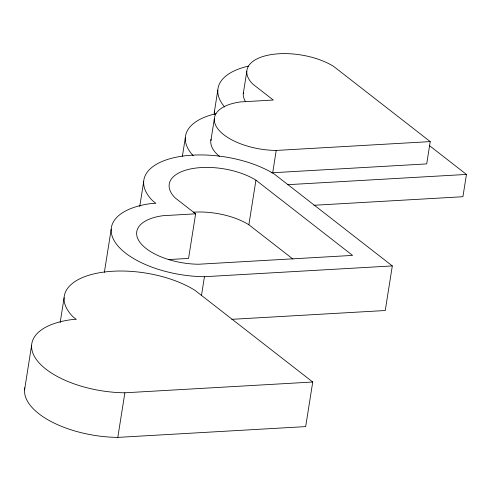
<?xml version="1.0" encoding="UTF-8"?>
<svg xmlns="http://www.w3.org/2000/svg" width="491" height="491" viewBox="0 0 491 491"><rect width="100%" height="100%" fill="white"/><g stroke="black" fill="none" stroke-linecap="round" stroke-linejoin="round"><path stroke-width="0.74" d="M24.55 389.94L31.614 345.345M60.141 322.697L64.094 297.755M104.368 272.339L111.193 229.26M139.726 206.607L143.673 181.67M117.809 437.389L124.874 392.794L312.736 382.016L305.672 426.605L117.809 437.389A76.486 35.555 9 0 1 24.814 387.816M182.382 156.341L185.328 137.762M195.627 213.831L163.006 215.702A50.769 23.599 9 0 0 139.935 242.315A50.769 23.599 9 0 0 198.554 264.238L352.569 255.4L255.934 180.172A50.769 23.599 9 0 0 189.919 169.082A50.769 23.599 9 0 0 175.158 197.898L195.627 213.831L188.562 258.419L168.843 259.555M214.279 112.464L217.808 90.166M214.315 118.945L210.786 141.242A50.769 23.599 9 0 0 219.434 156.359M201.457 295.6L204.452 276.709L392.315 265.926L385.251 310.521L231.752 319.328M243.266 93.652L246.795 71.355M292.961 259.082L248.869 224.761L255.934 180.172M272.689 172.74L276.218 150.442L430.233 141.604L426.704 163.902L272.689 172.74A50.769 23.599 9 0 1 271.271 172.715M429.576 145.723L466.45 174.428L462.921 196.725L314.001 205.269M287.751 184.684L466.45 174.428M430.233 141.604L333.598 66.377A50.769 23.599 9 0 0 267.583 55.287A50.769 23.599 9 0 0 252.822 84.102L273.291 100.035L240.67 101.907A50.769 23.599 9 0 0 217.599 128.519A50.769 23.599 9 0 0 276.218 150.442M392.315 265.926L274.438 174.164A76.486 35.555 9 0 0 174.986 157.458A76.486 35.555 9 0 0 152.756 200.868L155.88 203.305L150.897 203.587A76.486 35.555 9 0 0 116.14 243.677A76.486 35.555 9 0 0 204.452 276.709M312.736 382.016L194.859 290.255A76.486 35.555 9 0 0 95.407 273.548A76.486 35.555 9 0 0 73.171 316.953L76.301 319.389L71.318 319.678A76.486 35.555 9 0 0 36.561 359.768A76.486 35.555 9 0 0 124.874 392.794M193.313 212.21A50.769 23.599 9 0 1 248.869 224.761M224.682 107.001A76.486 35.555 9 0 1 248.391 66.125M193.27 155.782A76.486 35.555 9 0 1 215.911 113.716M210.848 140.561A50.769 23.599 9 0 1 211.099 139.211M245.561 101.76A50.769 23.599 9 0 1 243.432 92.296M214.285 114.624A76.486 35.555 9 0 1 214.42 111.046"/></g></svg>
